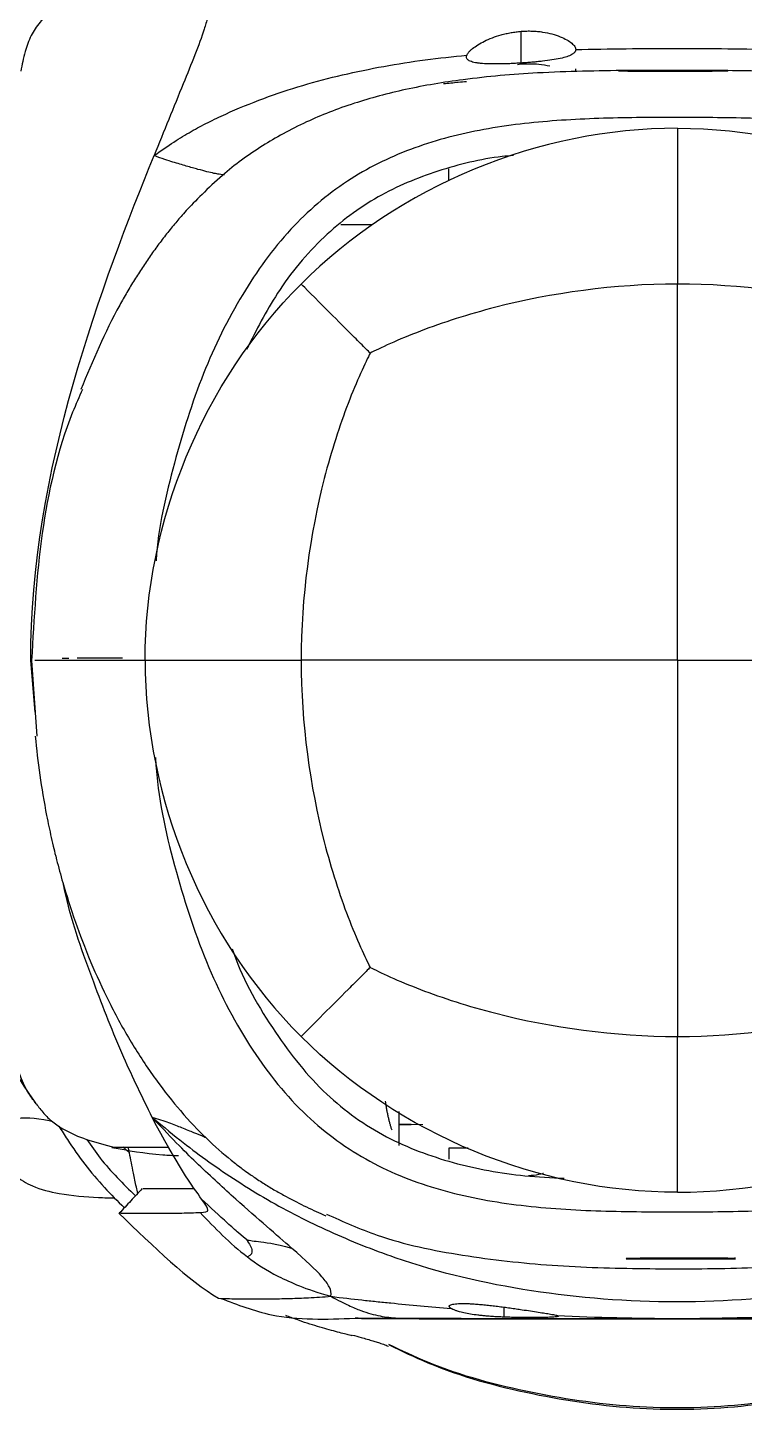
# Model space of a CAD drawing. Header units: millimetres. Extents: x 0 to 1189, y 0 to 841.
# Drawn here: x 1014.51 to 1035.19, y 204.99 to 244.91 of the extents above; entities that cross this region are included whole.
import ezdxf

# ---------------------------------------------------------------- set-up
doc = ezdxf.new("R2010")
doc.units = ezdxf.units.MM

msp = doc.modelspace()

# ---------------------------------------------------------------- linework, layer by layer
at = {"color": 7, "linetype": 'Continuous', "lineweight": 25}
for p, q in [((1028.747, 243.857), (1028.747, 244.806)), ((1028.747, 243.857), (1028.64, 243.842)), ((1030.322, 243.633), (1030.322, 243.725)), ((1026.648, 240.835), (1026.648, 240.485)), ((1024.457, 239.222), (1023.545, 239.222)), ((1014.722, 225.15), (1014.597, 226.637)), ((1014.597, 226.637), (1014.597, 226.637)), ((1014.625, 226.637), (1014.617, 226.637)), ((1014.625, 226.637), (1014.617, 226.637)), ((1014.626, 226.637), (1014.625, 226.637)), ((1014.626, 226.637), (1014.625, 226.637)), ((1015.505, 226.709), (1015.691, 226.71)), ((1015.58, 226.709), (1015.691, 226.71)), ((1015.937, 226.711), (1017.247, 226.719)), ((1015.937, 226.711), (1017.247, 226.719)), ((1025.231, 212.631), (1025.231, 213.617)), ((1025.574, 213.236), (1025.231, 213.239)), ((1025.912, 213.229), (1025.574, 213.236)), ((1017.256, 212.593), (1017.443, 212.418)), ((1026.672, 212.243), (1026.672, 212.568)), ((1026.672, 212.568), (1027.215, 212.568)), ((1020.013, 208.224), (1020.162, 208.218)), ((1023.991, 207.644), (1023.962, 207.644))]:
    msp.add_line(p, q, dxfattribs=at)
at = {"color": 8, "linetype": 'Continuous', "lineweight": 25}
for p, q in [((1014.62, 226.637), (1014.77, 224.453)), ((1025.231, 213.242), (1025.574, 213.236)), ((1017.443, 212.418), (1017.412, 212.593)), ((1028.247, 207.967), (1028.247, 207.678))]:
    msp.add_line(p, q, dxfattribs=at)
at = {"color": 7, "linetype": 'Continuous', "lineweight": 25}
for points, knots in [([(1015.007, 245.211), (1014.959, 245.165), (1014.787, 244.998), (1014.585, 244.67), (1014.408, 244.178), (1014.344, 243.842), (1014.308, 243.657)], [0, 0, 0, 0, 0.097863, 0.352608, 0.641602, 1, 1, 1, 1]), ([(1019.7, 245.202), (1019.669, 245.092), (1019.517, 244.562), (1018.96, 243.206), (1018.437, 241.915), (1018.154, 241.216)], [0, 0, 0, 0, 0.108015, 0.517189, 1, 1, 1, 1]), ([(1027.181, 244.114), (1027.184, 244.122), (1027.191, 244.139), (1027.206, 244.165), (1027.226, 244.192), (1027.249, 244.22), (1027.277, 244.249), (1027.308, 244.278), (1027.374, 244.333), (1027.49, 244.415), (1027.684, 244.522), (1027.91, 244.621), (1028.126, 244.692), (1028.309, 244.74), (1028.454, 244.769), (1028.6, 244.792), (1028.698, 244.802), (1028.747, 244.806)], [0, 0, 0, 0, 0.0365918, 0.0728318, 0.1088213, 0.144658, 0.1804352, 0.2162414, 0.2521589, 0.3803909, 0.5033581, 0.6301546, 0.7510199, 0.8151728, 0.8775611, 0.9389185, 1, 1, 1, 1]), ([(1028.747, 244.806), (1028.773, 244.808), (1028.827, 244.812), (1028.907, 244.815), (1028.985, 244.816), (1029.063, 244.814), (1029.141, 244.81), (1029.217, 244.804), (1029.293, 244.796), (1029.439, 244.777), (1029.647, 244.733), (1029.881, 244.653), (1030.075, 244.561), (1030.191, 244.48), (1030.259, 244.415), (1030.295, 244.369), (1030.318, 244.323), (1030.32, 244.294), (1030.322, 244.28)], [0, 0, 0, 0, 0.031712, 0.06309, 0.094258, 0.125339, 0.156461, 0.18775, 0.219334, 0.251342, 0.37407, 0.500925, 0.624556, 0.750525, 0.813211, 0.875289, 0.937351, 1, 1, 1, 1]), ([(1018.154, 241.216), (1018.565, 241.512), (1019.07, 241.837), (1019.547, 242.091), (1019.875, 242.255), (1020.046, 242.337), (1020.573, 242.576), (1020.944, 242.73), (1021.693, 243.009), (1022.068, 243.134), (1022.824, 243.357), (1023.206, 243.456), (1023.985, 243.639), (1024.382, 243.721), (1025.179, 243.866), (1025.578, 243.928), (1026.378, 244.034), (1026.778, 244.077), (1027.181, 244.114)], [0, 0, 0, 0, 0.125, 0.1875, 0.1875, 0.25, 0.25, 0.375, 0.375, 0.5, 0.5, 0.625, 0.625, 0.75, 0.75, 0.875, 0.875, 1, 1, 1, 1]), ([(1028.747, 243.889), (1028.719, 243.887), (1028.663, 243.884), (1028.58, 243.879), (1028.498, 243.875), (1028.418, 243.871), (1028.338, 243.868), (1028.259, 243.866), (1028.181, 243.864), (1028.029, 243.862), (1027.813, 243.863), (1027.609, 243.875), (1027.472, 243.892), (1027.382, 243.908), (1027.308, 243.929), (1027.248, 243.955), (1027.205, 243.986), (1027.178, 244.022), (1027.168, 244.065), (1027.176, 244.097), (1027.181, 244.114)], [0, 0, 0, 0, 0.0315, 0.062673, 0.093614, 0.124418, 0.155179, 0.185988, 0.216933, 0.248098, 0.37205, 0.494737, 0.556148, 0.61728, 0.678527, 0.740271, 0.802889, 0.866767, 0.932319, 1, 1, 1, 1]), ([(1030.322, 244.28), (1030.321, 244.272), (1030.32, 244.256), (1030.313, 244.234), (1030.301, 244.212), (1030.285, 244.191), (1030.264, 244.171), (1030.238, 244.151), (1030.182, 244.117), (1030.075, 244.071), (1029.881, 244.02), (1029.642, 243.977), (1029.412, 243.947), (1029.214, 243.926), (1029.061, 243.912), (1028.905, 243.899), (1028.799, 243.892), (1028.747, 243.889)], [0, 0, 0, 0, 0.035537, 0.070912, 0.106205, 0.141497, 0.176872, 0.212415, 0.248212, 0.37167, 0.496439, 0.620878, 0.747246, 0.810201, 0.873559, 0.93668, 1, 1, 1, 1]), ([(1031.813, 243.675), (1030.949, 243.662), (1029.365, 243.638), (1027.228, 243.454), (1025.437, 243.156), (1023.863, 242.734), (1022.457, 242.179), (1021.175, 241.464), (1020.07, 240.649), (1019.116, 239.677), (1018.812, 239.319), (1018.544, 238.994), (1018.294, 238.668), (1018.049, 238.329), (1017.814, 237.983), (1017.587, 237.629), (1017.37, 237.268), (1016.781, 236.236), (1016.384, 235.285), (1016.041, 234.462)], [0, 0, 0, 0, 0.07131, 0.130787, 0.177117, 0.220553, 0.267089, 0.319642, 0.379966, 0.448498, 0.482817, 0.519463, 0.556724, 0.594506, 0.632723, 0.671295, 0.710153, 0.749241, 1, 1, 1, 1]), ([(1029.575, 243.795), (1029.471, 243.817), (1029.224, 243.87), (1028.922, 243.862), (1028.747, 243.857)], [0, 0, 0, 0, 0.4183807, 1, 1, 1, 1]), ([(1033.137, 243.644), (1033.111, 243.644), (1033.059, 243.644), (1032.982, 243.644), (1032.904, 243.644), (1032.802, 243.644), (1032.676, 243.644), (1032.482, 243.645), (1032.252, 243.647), (1032.012, 243.648), (1031.817, 243.65), (1031.672, 243.652), (1031.583, 243.655), (1031.552, 243.657), (1031.583, 243.66), (1031.673, 243.664), (1031.819, 243.667), (1032.016, 243.67), (1032.257, 243.672), (1032.485, 243.673), (1032.678, 243.674), (1032.828, 243.675), (1032.982, 243.675), (1033.086, 243.675), (1033.137, 243.675)], [0, 0, 0, 0, 0.015795, 0.031563, 0.047343, 0.063174, 0.09446, 0.125885, 0.188675, 0.251688, 0.313745, 0.375393, 0.437182, 0.499702, 0.562518, 0.624743, 0.686966, 0.749777, 0.812591, 0.874814, 0.90591, 0.937111, 0.96853, 1, 1, 1, 1]), ([(1033.138, 243.678), (1033.112, 243.678), (1033.06, 243.678), (1032.983, 243.678), (1032.906, 243.678), (1032.804, 243.677), (1032.679, 243.677), (1032.486, 243.677), (1032.257, 243.676), (1032.017, 243.675), (1031.82, 243.674), (1031.673, 243.673), (1031.583, 243.672), (1031.553, 243.672), (1031.583, 243.673), (1031.673, 243.674), (1031.819, 243.676), (1032.017, 243.677), (1032.257, 243.679), (1032.486, 243.68), (1032.679, 243.68), (1032.829, 243.681), (1032.982, 243.681), (1033.086, 243.681), (1033.138, 243.681)], [0, 0, 0, 0, 0.015725, 0.031419, 0.047121, 0.062869, 0.093943, 0.125126, 0.187309, 0.250081, 0.312857, 0.375046, 0.437235, 0.50001, 0.562783, 0.624968, 0.687152, 0.749926, 0.812701, 0.874887, 0.905979, 0.937148, 0.968554, 1, 1, 1, 1]), ([(1033.137, 243.675), (1033.164, 243.675), (1033.216, 243.675), (1033.294, 243.675), (1033.371, 243.675), (1033.474, 243.675), (1033.599, 243.675), (1033.792, 243.674), (1034.02, 243.673), (1034.26, 243.671), (1034.457, 243.668), (1034.603, 243.666), (1034.693, 243.663), (1034.723, 243.66), (1034.692, 243.657), (1034.603, 243.654), (1034.459, 243.652), (1034.264, 243.65), (1034.025, 243.647), (1033.796, 243.646), (1033.601, 243.645), (1033.449, 243.644), (1033.294, 243.644), (1033.19, 243.644), (1033.137, 243.644)], [0, 0, 0, 0, 0.01587, 0.031692, 0.047503, 0.063343, 0.094586, 0.125732, 0.187899, 0.2505, 0.313356, 0.375603, 0.437804, 0.500545, 0.562891, 0.624511, 0.685989, 0.747872, 0.810773, 0.873615, 0.905111, 0.936476, 0.968261, 1, 1, 1, 1]), ([(1033.138, 243.681), (1033.164, 243.681), (1033.216, 243.681), (1033.294, 243.681), (1033.372, 243.681), (1033.474, 243.681), (1033.599, 243.681), (1033.792, 243.68), (1034.02, 243.68), (1034.26, 243.679), (1034.457, 243.677), (1034.602, 243.676), (1034.692, 243.675), (1034.723, 243.675), (1034.692, 243.675), (1034.602, 243.675), (1034.457, 243.676), (1034.26, 243.677), (1034.019, 243.677), (1033.792, 243.678), (1033.598, 243.678), (1033.448, 243.678), (1033.294, 243.678), (1033.19, 243.678), (1033.138, 243.678)], [0, 0, 0, 0, 0.015849, 0.031653, 0.047449, 0.063276, 0.094472, 0.1256, 0.187702, 0.250234, 0.313026, 0.375208, 0.437341, 0.50001, 0.562681, 0.624816, 0.687001, 0.749794, 0.812324, 0.874423, 0.905634, 0.936744, 0.968389, 1, 1, 1, 1]), ([(1046.243, 240.748), (1045.65, 241.178), (1044.499, 242.011), (1042.248, 242.897), (1039.695, 243.433), (1037.071, 243.642), (1035.427, 243.662), (1034.715, 243.67)], [0, 0, 0, 0, 0.180516, 0.350218, 0.593222, 0.823794, 1, 1, 1, 1]), ([(1043.903, 239.579), (1043.357, 240.02), (1042.279, 240.891), (1040.331, 241.663), (1038.292, 242.102), (1036.166, 242.287), (1033.997, 242.322), (1031.814, 242.321), (1029.655, 242.249), (1027.552, 241.997), (1025.54, 241.463), (1023.658, 240.534), (1021.993, 239.098), (1020.618, 237.182), (1019.497, 234.892), (1018.7, 232.305), (1018.273, 230.476), (1018.211, 229.522), (1018.211, 229.514)], [0, 0, 0, 0, 0.062121, 0.122633, 0.184095, 0.247347, 0.312029, 0.377125, 0.441447, 0.504133, 0.565136, 0.625786, 0.689215, 0.758604, 0.834193, 0.914941, 0.999284, 1, 1, 1, 1]), ([(1020.184, 240.666), (1020.156, 240.662), (1020.111, 240.663), (1019.991, 240.683), (1019.941, 240.692), (1019.824, 240.718), (1019.756, 240.734), (1019.604, 240.772), (1019.519, 240.794), (1019.321, 240.847), (1019.207, 240.879), (1019.023, 240.932), (1018.959, 240.951), (1018.83, 240.989), (1018.766, 241.008), (1018.556, 241.074), (1018.392, 241.129), (1018.154, 241.216)], [0, 0, 0, 0, 0.25, 0.25, 0.375, 0.375, 0.5, 0.5, 0.625, 0.625, 0.75, 0.75, 0.8125, 0.8125, 0.875, 0.875, 1, 1, 1, 1]), ([(1028.522, 241.22), (1028.415, 241.21), (1027.675, 241.143), (1026.337, 240.813), (1024.563, 240.084), (1022.968, 238.882), (1021.702, 237.353), (1021.103, 236.175), (1020.824, 235.625)], [0, 0, 0, 0, 0.032216, 0.2227092, 0.4105537, 0.6043269, 0.8154812, 1, 1, 1, 1]), ([(1024.39, 235.514), (1024.332, 235.572), (1024.122, 235.782), (1023.631, 236.273), (1022.788, 237.116), (1022.397, 237.508), (1022.397, 237.508)], [0, 0, 0, 0, 0.125, 0.25, 0.5, 1, 1, 1, 1]), ([(1033.259, 237.508), (1031.432, 237.508), (1028.692, 237.116), (1026.11, 236.273), (1024.938, 235.782), (1024.506, 235.572), (1024.39, 235.514)], [0, 0, 0, 0, 0.5, 0.75, 0.875, 1, 1, 1, 1]), ([(1042.129, 235.514), (1042.013, 235.572), (1041.581, 235.782), (1040.409, 236.273), (1037.827, 237.116), (1035.086, 237.508), (1033.259, 237.508)], [0, 0, 0, 0, 0.125, 0.25, 0.5, 1, 1, 1, 1]), ([(1024.39, 235.514), (1024.332, 235.398), (1024.122, 234.966), (1023.631, 233.794), (1022.788, 231.212), (1022.397, 228.472), (1022.397, 226.645)], [0, 0, 0, 0, 0.125, 0.25, 0.5, 1, 1, 1, 1]), ([(1015.204, 226.637), (1015.184, 226.637), (1015.087, 226.637), (1014.949, 226.637), (1014.824, 226.637), (1014.752, 226.637), (1014.726, 226.637), (1014.716, 226.637)], [0, 0, 0, 0, 0.06667, 0.31917, 0.581011, 0.834787, 1, 1, 1, 1]), ([(1015.204, 226.637), (1015.184, 226.637), (1015.053, 226.637), (1014.882, 226.637), (1014.762, 226.637), (1014.729, 226.637), (1014.716, 226.637)], [0, 0, 0, 0, 0.065687, 0.426942, 0.78457, 1, 1, 1, 1]), ([(1018.023, 226.637), (1017.852, 226.637), (1017.558, 226.637), (1017.118, 226.637), (1016.724, 226.637), (1016.386, 226.637), (1016.13, 226.637), (1015.934, 226.637), (1015.755, 226.637), (1015.592, 226.637), (1015.446, 226.637), (1015.315, 226.637), (1015.241, 226.637), (1015.204, 226.637)], [0, 0, 0, 0, 0.151133, 0.259989, 0.396193, 0.518085, 0.592285, 0.664631, 0.735163, 0.80392, 0.870946, 0.936289, 1, 1, 1, 1]), ([(1018.023, 226.637), (1017.893, 226.637), (1017.638, 226.637), (1017.268, 226.637), (1016.924, 226.637), (1016.608, 226.637), (1016.321, 226.637), (1016.063, 226.637), (1015.836, 226.637), (1015.638, 226.637), (1015.468, 226.637), (1015.323, 226.637), (1015.243, 226.637), (1015.204, 226.637)], [0, 0, 0, 0, 0.115076, 0.22522, 0.33044, 0.43076, 0.526223, 0.616881, 0.702796, 0.784024, 0.860615, 0.932602, 1, 1, 1, 1]), ([(1022.397, 226.645), (1022.397, 224.818), (1022.788, 222.077), (1023.631, 219.495), (1024.122, 218.323), (1024.332, 217.891), (1024.39, 217.775)], [0, 0, 0, 0, 0.5, 0.75, 0.875, 1, 1, 1, 1]), ([(1014.724, 224.449), (1014.764, 224.08), (1014.843, 223.348), (1014.992, 222.465), (1015.118, 221.846), (1015.185, 221.536), (1015.266, 221.188), (1015.313, 220.995), (1015.423, 220.575), (1015.584, 219.998), (1015.836, 219.194), (1016.266, 218.046), (1016.731, 217.011), (1017.158, 216.195), (1017.49, 215.616), (1017.842, 215.057), (1018.342, 214.334), (1018.996, 213.519), (1019.725, 212.764), (1020.265, 212.293), (1020.804, 211.881), (1021.044, 211.717), (1021.346, 211.517), (1021.657, 211.33), (1022.065, 211.101), (1022.569, 210.847), (1022.926, 210.687), (1023.108, 210.605)], [0, 0, 0, 0, 0.116244, 0.23013, 0.259331, 0.288112, 0.316368, 0.343986, 0.359823, 0.373604, 0.415914, 0.450823, 0.47917, 0.491646, 0.503562, 0.515218, 0.526959, 0.553033, 0.585531, 0.625825, 0.646383, 0.680864, 0.72449, 0.769274, 0.814825, 0.90561, 1, 1, 1, 1]), ([(1018.196, 223.839), (1018.202, 223.734), (1018.266, 222.614), (1018.746, 220.561), (1019.638, 217.812), (1020.889, 215.416), (1022.439, 213.466), (1024.324, 212.103), (1026.412, 211.29), (1028.623, 210.876), (1030.914, 210.725), (1033.247, 210.714), (1035.579, 210.725), (1037.87, 210.876), (1040.081, 211.29), (1042.169, 212.103), (1044.055, 213.466), (1045.604, 215.416), (1046.856, 217.812), (1047.745, 220.561), (1048.221, 222.562), (1048.284, 223.631), (1048.287, 223.684)], [0, 0, 0, 0, 0.006951, 0.074241, 0.138397, 0.197972, 0.252112, 0.301676, 0.349964, 0.399195, 0.449944, 0.501714, 0.553483, 0.604232, 0.653463, 0.701751, 0.751315, 0.805455, 0.865031, 0.929186, 0.996476, 1, 1, 1, 1]), ([(1018.103, 213.445), (1017.822, 214.016), (1017.205, 215.271), (1016.369, 217.436), (1015.768, 219.101), (1015.563, 220.061), (1015.542, 220.16)], [0, 0, 0, 0, 0.269951, 0.593622, 0.958377, 1, 1, 1, 1]), ([(1013.024, 218.205), (1013.098, 217.906), (1013.249, 217.291), (1013.487, 216.474), (1013.804, 215.543), (1014.204, 214.6), (1014.564, 214.098), (1014.738, 213.855)], [0, 0, 0, 0, 0.16273, 0.333594, 0.507683, 0.762351, 1, 1, 1, 1]), ([(1020.41, 218.315), (1020.426, 218.268), (1020.714, 217.41), (1021.569, 215.941), (1023.011, 214.087), (1024.807, 212.814), (1026.785, 212.081), (1028.532, 211.759), (1029.611, 211.706), (1029.989, 211.687)], [0, 0, 0, 0, 0.011937, 0.218004, 0.404413, 0.574335, 0.739832, 0.908897, 1, 1, 1, 1]), ([(1024.39, 217.775), (1024.332, 217.717), (1024.122, 217.507), (1023.631, 217.016), (1022.788, 216.173), (1022.397, 215.782), (1022.397, 215.782)], [0, 0, 0, 0, 0.125, 0.25, 0.5, 1, 1, 1, 1]), ([(1024.39, 217.775), (1024.506, 217.717), (1024.938, 217.507), (1026.11, 217.016), (1028.692, 216.173), (1031.432, 215.782), (1033.259, 215.782)], [0, 0, 0, 0, 0.125, 0.25, 0.5, 1, 1, 1, 1]), ([(1033.259, 215.782), (1035.086, 215.782), (1037.827, 216.173), (1040.409, 217.016), (1041.581, 217.507), (1042.013, 217.717), (1042.129, 217.775)], [0, 0, 0, 0, 0.5, 0.75, 0.875, 1, 1, 1, 1]), ([(1014.756, 213.836), (1014.671, 213.949), (1014.361, 214.359), (1014.078, 215.323), (1013.994, 216.155), (1013.947, 216.62)], [0, 0, 0, 0, 0.144146, 0.522517, 1, 1, 1, 1]), ([(1014.755, 213.835), (1014.824, 213.745), (1014.956, 213.574), (1015.215, 213.307), (1015.615, 213.048), (1016.194, 212.792), (1016.741, 212.648), (1017.021, 212.574)], [0, 0, 0, 0, 0.178913, 0.338329, 0.497681, 0.742524, 1, 1, 1, 1]), ([(1024.827, 213.911), (1024.833, 213.869), (1024.845, 213.787), (1024.865, 213.668), (1024.886, 213.556), (1024.901, 213.484), (1024.909, 213.449)], [0, 0, 0, 0, 0.2674074, 0.5230162, 0.7671064, 1, 1, 1, 1]), ([(1013.321, 213.238), (1013.566, 213.309), (1014.045, 213.448), (1014.733, 213.441), (1015.18, 213.342), (1015.207, 213.336)], [0, 0, 0, 0, 0.494359, 0.969437, 1, 1, 1, 1]), ([(1018.103, 213.445), (1018.803, 212.858), (1019.657, 212.186), (1021.428, 211.03), (1023.187, 210.137), (1025.74, 209.11), (1028.986, 208.356), (1033.247, 208.012), (1037.507, 208.356), (1040.753, 209.11), (1043.306, 210.137), (1045.065, 211.03), (1046.836, 212.186), (1047.69, 212.858), (1048.39, 213.445)], [0, 0, 0, 0, 0.0625, 0.125, 0.1875, 0.25, 0.375, 0.5, 0.625, 0.75, 0.8125, 0.875, 0.9375, 1, 1, 1, 1]), ([(1019.656, 212.851), (1019.635, 212.861), (1019.542, 212.903), (1019.32, 212.996), (1018.979, 213.131), (1018.603, 213.286), (1018.271, 213.391), (1018.103, 213.445)], [0, 0, 0, 0, 0.074834, 0.322927, 0.564967, 0.779465, 1, 1, 1, 1]), ([(1024.909, 213.449), (1024.917, 213.416), (1024.932, 213.352), (1024.957, 213.258), (1024.983, 213.17), (1025.002, 213.113), (1025.012, 213.086)], [0, 0, 0, 0, 0.261689, 0.515254, 0.76118, 1, 1, 1, 1]), ([(1013.581, 213.047), (1013.583, 212.982), (1013.594, 212.658), (1013.771, 212.19), (1014.16, 211.719), (1014.702, 211.408), (1015.524, 211.208), (1016.328, 211.134), (1016.866, 211.122), (1017.022, 211.118)], [0, 0, 0, 0, 0.044511, 0.220858, 0.3242, 0.454426, 0.635521, 0.894202, 1, 1, 1, 1]), ([(1015.407, 213.196), (1015.488, 213.065), (1015.873, 212.444), (1016.494, 211.633), (1017.103, 211.029), (1017.298, 210.836)], [0, 0, 0, 0, 0.154044, 0.729867, 1, 1, 1, 1]), ([(1016.94, 212.578), (1017.406, 212.492), (1017.998, 212.382), (1018.705, 212.347), (1018.856, 212.34)], [0, 0, 0, 0, 0.786402, 1, 1, 1, 1]), ([(1018.575, 212.576), (1018.284, 212.575), (1017.685, 212.572), (1017.211, 212.571), (1017.008, 212.574), (1016.939, 212.576), (1016.944, 212.578), (1016.945, 212.578)], [0, 0, 0, 0, 0.344443, 0.709362, 0.848228, 0.984004, 1, 1, 1, 1]), ([(1029.388, 211.824), (1029.381, 211.822), (1029.314, 211.8), (1029.158, 211.776), (1029.008, 211.76), (1028.957, 211.754)], [0, 0, 0, 0, 0.071075, 0.687779, 1, 1, 1, 1]), ([(1017.815, 211.391), (1017.704, 211.272), (1017.483, 211.035), (1017.261, 210.797), (1017.151, 210.678)], [0, 0, 0, 0, 0.499878, 1, 1, 1, 1]), ([(1017.844, 211.391), (1017.873, 211.391), (1017.941, 211.391), (1018.372, 211.391), (1018.867, 211.391), (1019.194, 211.391), (1019.315, 211.391)], [0, 0, 0, 0, 0.231656, 0.531574, 0.826375, 1, 1, 1, 1]), ([(1020.82, 209.916), (1020.775, 209.953), (1020.607, 210.095), (1020.168, 210.486), (1019.784, 210.846), (1019.528, 211.086)], [0, 0, 0, 0, 0.25, 0.5, 1, 1, 1, 1]), ([(1017.184, 210.679), (1017.208, 210.678), (1017.267, 210.676), (1017.689, 210.675), (1018.277, 210.677), (1018.961, 210.682), (1019.316, 210.693), (1019.484, 210.699)], [0, 0, 0, 0, 0.150859, 0.359323, 0.563776, 0.792751, 1, 1, 1, 1]), ([(1020.82, 209.916), (1020.844, 209.909), (1020.929, 209.889), (1021.215, 209.853), (1021.624, 209.808), (1022.123, 209.673)], [0, 0, 0, 0, 0.25, 0.5, 1, 1, 1, 1]), ([(1020.82, 209.916), (1020.842, 209.885), (1020.913, 209.781), (1021.011, 209.577), (1020.966, 209.469), (1020.848, 209.417)], [0, 0, 0, 0, 0.25, 0.5, 1, 1, 1, 1]), ([(1023.255, 208.28), (1023.28, 208.376), (1023.236, 208.545), (1022.949, 208.934), (1022.541, 209.307), (1022.123, 209.673)], [0, 0, 0, 0, 0.25, 0.5, 1, 1, 1, 1]), ([(1020.848, 209.417), (1021.106, 209.22), (1021.527, 208.944), (1022.32, 208.582), (1022.854, 208.39), (1023.255, 208.28)], [0, 0, 0, 0, 0.5, 0.75, 1, 1, 1, 1]), ([(1033.356, 209.361), (1033.33, 209.361), (1033.277, 209.361), (1033.199, 209.361), (1033.122, 209.361), (1033.019, 209.361), (1032.894, 209.362), (1032.701, 209.362), (1032.473, 209.363), (1032.233, 209.365), (1032.036, 209.368), (1031.89, 209.371), (1031.8, 209.373), (1031.771, 209.376), (1031.802, 209.379), (1031.891, 209.382), (1032.034, 209.384), (1032.228, 209.386), (1032.467, 209.388), (1032.697, 209.39), (1032.892, 209.391), (1033.044, 209.392), (1033.199, 209.392), (1033.303, 209.392), (1033.356, 209.392)], [0, 0, 0, 0, 0.015877, 0.031706, 0.047524, 0.063371, 0.094627, 0.125787, 0.187982, 0.250611, 0.313493, 0.375767, 0.437997, 0.500766, 0.563058, 0.624591, 0.685947, 0.747668, 0.810446, 0.87344, 0.904993, 0.936414, 0.96823, 1, 1, 1, 1]), ([(1033.356, 209.355), (1033.33, 209.355), (1033.278, 209.355), (1033.2, 209.355), (1033.122, 209.355), (1033.02, 209.355), (1032.895, 209.356), (1032.702, 209.356), (1032.474, 209.357), (1032.234, 209.358), (1032.037, 209.359), (1031.891, 209.36), (1031.801, 209.361), (1031.771, 209.362), (1031.801, 209.362), (1031.891, 209.361), (1032.037, 209.36), (1032.234, 209.36), (1032.474, 209.359), (1032.702, 209.359), (1032.895, 209.358), (1033.045, 209.358), (1033.199, 209.358), (1033.304, 209.358), (1033.356, 209.358)], [0, 0, 0, 0, 0.01585, 0.031653, 0.047449, 0.063277, 0.094472, 0.1256, 0.187701, 0.250232, 0.313024, 0.375207, 0.43734, 0.50001, 0.562679, 0.624813, 0.686995, 0.749787, 0.812318, 0.874419, 0.905631, 0.936743, 0.968388, 1, 1, 1, 1]), ([(1033.356, 209.392), (1033.382, 209.392), (1033.434, 209.392), (1033.512, 209.392), (1033.589, 209.392), (1033.692, 209.392), (1033.818, 209.391), (1034.013, 209.391), (1034.242, 209.389), (1034.482, 209.388), (1034.677, 209.386), (1034.821, 209.384), (1034.91, 209.381), (1034.941, 209.379), (1034.911, 209.376), (1034.821, 209.373), (1034.675, 209.369), (1034.478, 209.367), (1034.237, 209.364), (1034.008, 209.363), (1033.815, 209.362), (1033.665, 209.361), (1033.511, 209.361), (1033.408, 209.361), (1033.356, 209.361)], [0, 0, 0, 0, 0.015817, 0.031606, 0.047407, 0.06326, 0.094608, 0.126094, 0.189049, 0.251959, 0.313847, 0.375368, 0.437064, 0.499525, 0.562365, 0.624613, 0.686857, 0.749688, 0.812525, 0.87477, 0.905877, 0.937089, 0.96852, 1, 1, 1, 1]), ([(1033.356, 209.358), (1033.382, 209.358), (1033.433, 209.358), (1033.511, 209.359), (1033.588, 209.359), (1033.689, 209.359), (1033.814, 209.359), (1034.008, 209.359), (1034.236, 209.36), (1034.477, 209.361), (1034.674, 209.362), (1034.82, 209.363), (1034.91, 209.364), (1034.941, 209.364), (1034.91, 209.363), (1034.82, 209.362), (1034.674, 209.361), (1034.477, 209.359), (1034.236, 209.357), (1034.008, 209.356), (1033.814, 209.356), (1033.665, 209.356), (1033.511, 209.355), (1033.408, 209.355), (1033.356, 209.355)], [0, 0, 0, 0, 0.015725, 0.03142, 0.047122, 0.06287, 0.093946, 0.12513, 0.187315, 0.250089, 0.312864, 0.375049, 0.437235, 0.50001, 0.562784, 0.62497, 0.687155, 0.74993, 0.812704, 0.874889, 0.90598, 0.937149, 0.968555, 1, 1, 1, 1]), ([(1020.085, 208.218), (1020.562, 208.035), (1021.771, 207.569), (1023.13, 207.616), (1023.953, 207.644)], [0, 0, 0, 0, 0.394911, 1, 1, 1, 1]), ([(1023.255, 208.28), (1023.581, 208.235), (1023.87, 208.202), (1024.29, 208.158), (1024.428, 208.143), (1024.707, 208.115), (1024.847, 208.101), (1025.269, 208.059), (1025.553, 208.031), (1026.133, 207.978), (1026.427, 207.952), (1026.726, 207.926)], [0, 0, 0, 0, 0.25, 0.25, 0.375, 0.375, 0.5, 0.5, 0.75, 0.75, 1, 1, 1, 1]), ([(1023.255, 208.28), (1023.48, 208.156), (1023.783, 208.006), (1024.241, 207.815), (1024.679, 207.697), (1025.105, 207.653), (1025.432, 207.641), (1025.572, 207.639), (1025.612, 207.639)], [0, 0, 0, 0, 0.125, 0.25, 0.5, 0.75, 0.875, 1, 1, 1, 1]), ([(1026.726, 207.926), (1026.718, 207.931), (1026.704, 207.941), (1026.688, 207.955), (1026.678, 207.968), (1026.672, 207.981), (1026.672, 207.994), (1026.676, 208.005), (1026.686, 208.016), (1026.716, 208.036), (1026.798, 208.059), (1026.952, 208.071), (1027.109, 208.072), (1027.242, 208.068), (1027.388, 208.059), (1027.548, 208.047), (1027.716, 208.03), (1027.89, 208.011), (1028.068, 207.99), (1028.187, 207.975), (1028.247, 207.967)], [0, 0, 0, 0, 0.031379, 0.0628797, 0.094458, 0.1260717, 0.1576847, 0.1892704, 0.2208141, 0.2523159, 0.3739827, 0.4994047, 0.5610166, 0.6231257, 0.6861512, 0.7490732, 0.8129549, 0.8755886, 0.9377233, 1, 1, 1, 1]), ([(1023.867, 207.141), (1023.845, 207.146), (1023.811, 207.153), (1023.61, 207.203), (1023.335, 207.275), (1022.885, 207.402), (1022.36, 207.568), (1022.06, 207.683), (1021.956, 207.724)], [0, 0, 0, 0, 0.205786, 0.319526, 0.440482, 0.661155, 0.881727, 1, 1, 1, 1]), ([(1023.972, 207.644), (1024.424, 207.641), (1025.395, 207.634), (1027.238, 207.628), (1029.339, 207.625), (1031.725, 207.624), (1034.358, 207.625), (1036.858, 207.625), (1039.084, 207.628), (1040.889, 207.632), (1042.001, 207.64), (1042.521, 207.644)], [0, 0, 0, 0, 0.08729, 0.187895, 0.29954, 0.420387, 0.558208, 0.710517, 0.814227, 0.913153, 1, 1, 1, 1]), ([(1040.881, 207.639), (1040.788, 207.639), (1040.434, 207.637), (1039.46, 207.633), (1037.265, 207.628), (1033.247, 207.627), (1029.229, 207.628), (1027.033, 207.633), (1026.059, 207.637), (1025.706, 207.639), (1025.612, 207.639)], [0, 0, 0, 0, 0.0625, 0.125, 0.25, 0.5, 0.75, 0.875, 0.9375, 1, 1, 1, 1]), ([(1028.247, 207.678), (1028.218, 207.679), (1028.162, 207.682), (1028.077, 207.686), (1027.992, 207.69), (1027.907, 207.696), (1027.821, 207.702), (1027.724, 207.71), (1027.616, 207.72), (1027.462, 207.737), (1027.28, 207.763), (1027.121, 207.794), (1027.01, 207.821), (1026.926, 207.844), (1026.847, 207.87), (1026.775, 207.899), (1026.742, 207.917), (1026.726, 207.926)], [0, 0, 0, 0, 0.041012, 0.082038, 0.12328, 0.164956, 0.207297, 0.250551, 0.311901, 0.375249, 0.500276, 0.625106, 0.687232, 0.750249, 0.833267, 0.916429, 1, 1, 1, 1]), ([(1028.247, 207.967), (1028.277, 207.963), (1028.338, 207.955), (1028.428, 207.942), (1028.517, 207.93), (1028.605, 207.917), (1028.691, 207.905), (1028.833, 207.884), (1029.023, 207.856), (1029.246, 207.821), (1029.44, 207.791), (1029.582, 207.767), (1029.681, 207.749), (1029.748, 207.736), (1029.776, 207.728), (1029.79, 207.724)], [0, 0, 0, 0, 0.042466, 0.084569, 0.126386, 0.167991, 0.209449, 0.250823, 0.376454, 0.500061, 0.625753, 0.749006, 0.834391, 0.917809, 1, 1, 1, 1]), ([(1029.79, 207.724), (1029.795, 207.722), (1029.806, 207.719), (1029.816, 207.714), (1029.821, 207.709), (1029.822, 207.703), (1029.811, 207.696), (1029.779, 207.688), (1029.728, 207.682), (1029.635, 207.675), (1029.477, 207.668), (1029.268, 207.665), (1029.077, 207.664), (1028.924, 207.664), (1028.762, 207.666), (1028.594, 207.668), (1028.421, 207.672), (1028.305, 207.676), (1028.247, 207.678)], [0, 0, 0, 0, 0.031561, 0.062891, 0.094112, 0.125349, 0.188395, 0.250546, 0.313827, 0.37556, 0.500051, 0.624824, 0.68739, 0.749805, 0.812254, 0.874711, 0.937268, 1, 1, 1, 1]), ([(1023.879, 207.161), (1023.961, 207.139), (1024.096, 207.102), (1024.299, 207.043), (1024.529, 206.972), (1024.631, 206.944), (1024.784, 206.892), (1024.873, 206.854), (1024.919, 206.835)], [0, 0, 0, 0, 0.169412, 0.277666, 0.382038, 0.562409, 0.776888, 1, 1, 1, 1]), ([(1041.55, 206.858), (1041.486, 206.825), (1040.486, 206.311), (1038.385, 205.691), (1035.307, 205.081), (1032.162, 205), (1029.058, 205.438), (1026.622, 206.082), (1025.304, 206.71), (1024.933, 206.887)], [0, 0, 0, 0, 0.012555, 0.196951, 0.37987, 0.561995, 0.744477, 0.927953, 1, 1, 1, 1]), ([(1024.937, 206.878), (1025.306, 206.699), (1026.621, 206.064), (1029.055, 205.407), (1032.161, 204.958), (1035.31, 205.042), (1038.391, 205.666), (1040.488, 206.297), (1041.484, 206.816), (1041.544, 206.847)], [0, 0, 0, 0, 0.071667, 0.255465, 0.438081, 0.620274, 0.803382, 0.988171, 1, 1, 1, 1])]:
    msp.add_open_spline(points, degree=3, knots=knots, dxfattribs=at)
for points in [[(1030.322, 244.28), (1031.286, 244.304), (1033.247, 244.317), (1035.207, 244.304), (1036.172, 244.28)], [(1033.259, 242.007), (1029.247, 242.007), (1025.234, 240.345), (1022.397, 237.508)], [(1033.259, 242.007), (1033.259, 242.007), (1033.259, 240.345), (1033.259, 237.508)], [(1033.259, 242.007), (1037.272, 242.007), (1041.285, 240.345), (1044.122, 237.508)], [(1014.597, 226.637), (1014.565, 232.06), (1016.708, 237.638), (1018.154, 241.216)], [(1017.897, 226.645), (1017.897, 230.657), (1019.559, 234.67), (1022.397, 237.508)], [(1033.259, 226.645), (1033.259, 230.657), (1033.259, 234.67), (1033.259, 237.508)], [(1017.897, 226.645), (1017.897, 222.632), (1019.559, 218.619), (1022.397, 215.782)], [(1017.897, 226.645), (1017.897, 226.645), (1019.559, 226.645), (1022.397, 226.645)], [(1033.259, 226.645), (1029.247, 226.645), (1025.234, 226.645), (1022.397, 226.645)], [(1033.259, 226.645), (1033.259, 222.632), (1033.259, 218.619), (1033.259, 215.782)], [(1033.259, 226.645), (1037.272, 226.645), (1041.285, 226.645), (1044.122, 226.645)], [(1033.259, 211.282), (1029.247, 211.282), (1025.234, 212.944), (1022.397, 215.782)], [(1033.259, 211.282), (1033.259, 211.282), (1033.259, 212.944), (1033.259, 215.782)], [(1033.259, 211.282), (1037.272, 211.282), (1041.285, 212.944), (1044.122, 215.782)], [(1022.123, 209.673), (1021.914, 209.856), (1021.422, 210.28), (1020.555, 211.037), (1019.418, 212.085), (1018.742, 212.755), (1018.103, 213.445)], [(1019.528, 211.086), (1019.28, 211.437), (1018.787, 212.117), (1018.103, 213.445)], [(1019.484, 210.699), (1019.779, 210.713), (1019.776, 210.735), (1019.528, 211.086)], [(1017.141, 210.679), (1018.145, 209.706), (1019.149, 208.733), (1020.013, 208.224)], [(1019.484, 210.699), (1019.908, 210.254), (1020.333, 209.81), (1020.848, 209.417)], [(1029.79, 207.724), (1030.924, 207.671), (1033.247, 207.611), (1035.569, 207.671), (1036.704, 207.724)]]:
    msp.add_open_spline(points, degree=3, dxfattribs=at)
at = {"color": 8, "linetype": 'Continuous', "lineweight": 25}
for points, knots in [([(1026.509, 243.296), (1026.65, 243.311), (1026.871, 243.333), (1027.092, 243.352), (1027.172, 243.358)], [0, 0, 0, 0, 0.640637, 1, 1, 1, 1]), ([(1016.087, 234.468), (1015.991, 234.249), (1015.411, 232.929), (1014.825, 230.29), (1014.689, 227.864), (1014.62, 226.637)], [0, 0, 0, 0, 0.089741, 0.539743, 1, 1, 1, 1]), ([(1016.211, 212.808), (1016.338, 212.625), (1016.748, 212.033), (1017.263, 211.528), (1017.618, 211.18)], [0, 0, 0, 0, 0.309865, 1, 1, 1, 1]), ([(1017.682, 211.249), (1017.669, 211.31), (1017.628, 211.511), (1017.539, 211.936), (1017.48, 212.232), (1017.443, 212.418)], [0, 0, 0, 0, 0.140196, 0.458245, 1, 1, 1, 1]), ([(1023.128, 210.655), (1023.611, 210.438), (1024.865, 209.875), (1027.075, 209.427), (1029.654, 209.139), (1032.298, 209.066), (1034.904, 209.074), (1037.439, 209.185), (1039.853, 209.506), (1041.858, 209.952), (1042.971, 210.47), (1043.365, 210.653)], [0, 0, 0, 0, 0.076825, 0.199381, 0.325264, 0.453782, 0.583097, 0.703775, 0.821852, 0.936997, 1, 1, 1, 1]), ([(1020.162, 208.218), (1020.205, 208.216), (1020.328, 208.209), (1020.947, 208.203), (1021.596, 208.206), (1022.085, 208.216), (1022.639, 208.236), (1023.039, 208.264), (1023.255, 208.28)], [0, 0, 0, 0, 0.161444, 0.468055, 0.590685, 0.715951, 0.846582, 1, 1, 1, 1]), ([(1025.612, 207.639), (1025.51, 207.639), (1025.259, 207.639), (1024.905, 207.64), (1024.547, 207.641), (1024.202, 207.642), (1024.067, 207.643), (1023.991, 207.644)], [0, 0, 0, 0, 0.116747, 0.287477, 0.487768, 0.709497, 1, 1, 1, 1])]:
    msp.add_open_spline(points, degree=3, knots=knots, dxfattribs=at)

doc.saveas('drawing.dxf')
